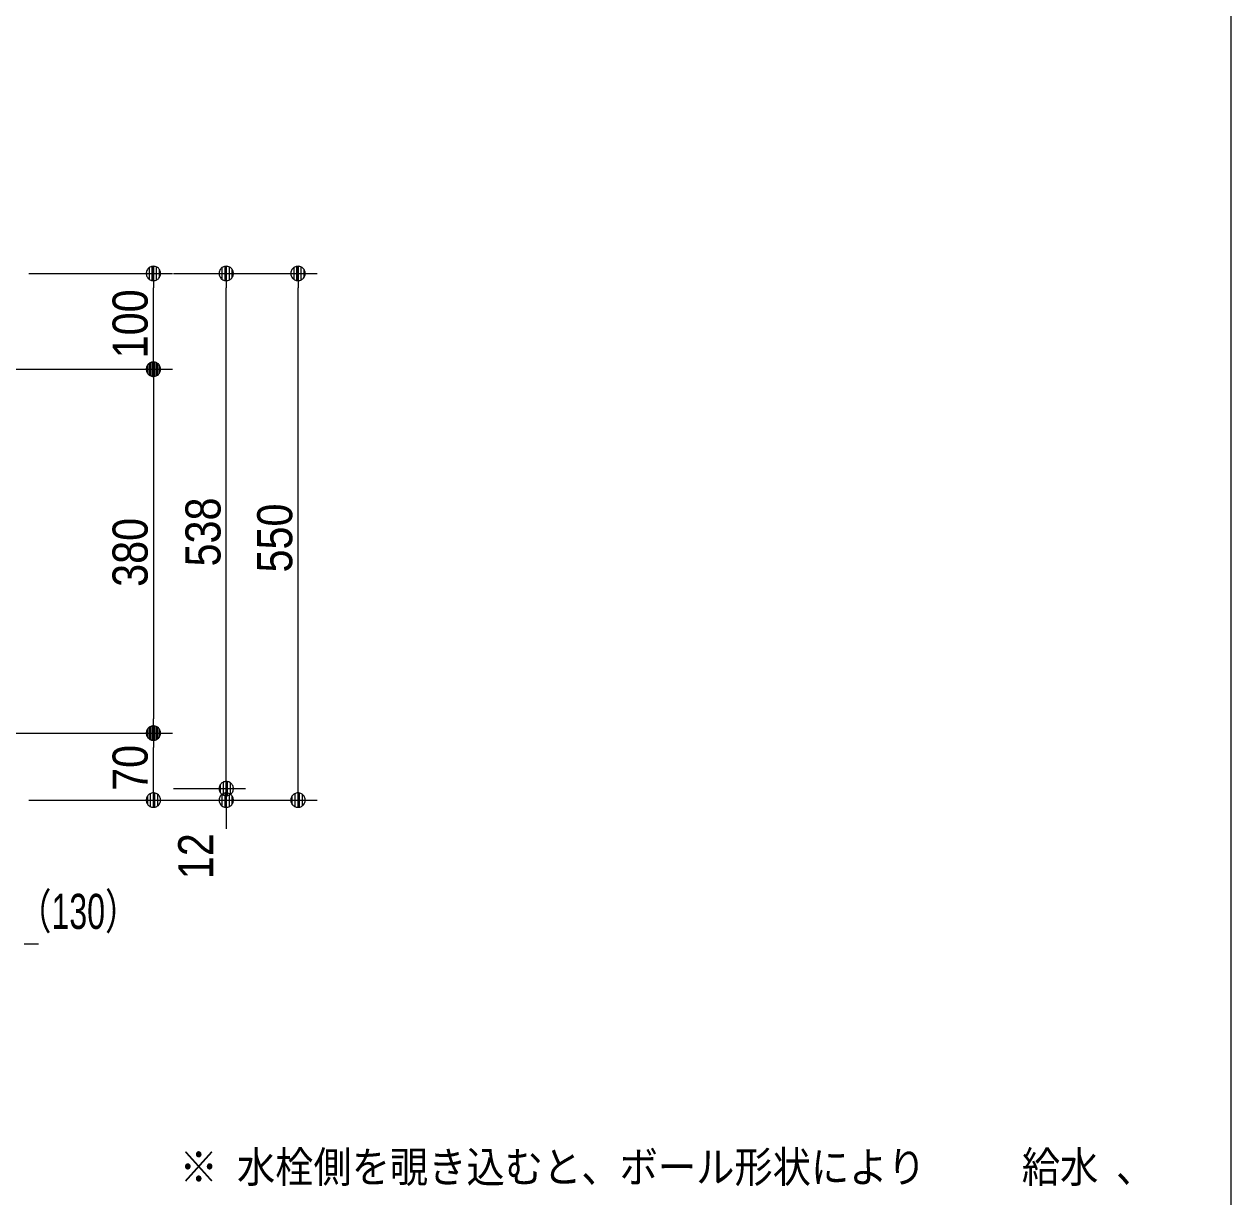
# Model space of a CAD drawing. Units: millimetres, scale not verified. Extents: x -6062 to 6062, y -3045 to 3045.
# Drawn here: x 953 to 2212, y -784 to 440 of the extents above; entities that cross this region are included whole.
import ezdxf
from ezdxf.enums import TextEntityAlignment as Align

# ---------------------------------------------------------------- set-up
doc = ezdxf.new("R2010")
doc.units = ezdxf.units.MM
doc.header["$LTSCALE"] = 20
for name, color, linetype, lineweight in [('0-0_1図面枠', 7, 'Continuous', 9), ('0-2_2寸法-2', 7, 'Continuous', 9), ('0-3_0', 7, 'Continuous', 9), ('0-4_2寸法-1', 7, 'Continuous', 9), ('0-7_2寸法-3', 7, 'Continuous', 9)]:
    doc.layers.add(name, color=color, linetype=linetype, lineweight=lineweight)
doc.styles.add('ＭＳ ゴシック', font='')
doc.styles.add('ＭＳ Ｐゴシック', font='')
doc.styles.get('ＭＳ ゴシック').set_extended_font_data('MS Gothic')
doc.styles.get('ＭＳ Ｐゴシック').set_extended_font_data('MS PGothic')

# ---------------------------------------------------------------- blocks, each defined once
blk = doc.blocks.new('グループ-2')
at = {"layer": '0-0_1図面枠'}
blk.add_lwpolyline([(-80000, 55400), (80000, 55400), (80000, -55400), (-80000, -55400)], close=True, dxfattribs=at)
blk = doc.blocks.new('図面枠')
at = {"layer": '0-0_1図面枠'}
blk.add_blockref('グループ-2', (0, 0), dxfattribs=at)
blk = doc.blocks.new('_Dot')
at = {"layer": '0-3_0'}
for p, q in [((-10, 0), (-20, 0)), ((9.78, 2), (-9.78, 2)), ((7.99, 6), (-7.99, 6)), ((9.16, -3.98), (-9.16, -3.98)), ((6, -7.98), (-6, -7.98))]:
    blk.add_line(p, q, dxfattribs=at)
for points in [[(10, 0), (9.92, 1.25), (9.69, 2.49), (9.3, 3.68), (8.76, 4.82), (8.09, 5.88), (7.29, 6.85), (6.37, 7.71), (5.36, 8.44), (4.26, 9.05), (3.09, 9.51), (1.87, 9.82), (0.63, 9.98), (-0.63, 9.98), (-1.87, 9.82), (-3.09, 9.51), (-4.26, 9.05), (-5.36, 8.44), (-6.37, 7.71), (-7.29, 6.85), (-8.09, 5.88), (-8.76, 4.82), (-9.3, 3.68), (-9.69, 2.49), (-9.92, 1.25), (-10, 0), (0, 0)], [(-10, 0), (-9.92, -1.25), (-9.69, -2.49), (-9.3, -3.68), (-8.76, -4.82), (-8.09, -5.88), (-7.29, -6.85), (-6.37, -7.71), (-5.36, -8.44), (-4.26, -9.05), (-3.09, -9.51), (-1.87, -9.82), (-0.63, -9.98), (0.63, -9.98), (1.87, -9.82), (3.09, -9.51), (4.26, -9.05), (5.36, -8.44), (6.37, -7.71), (7.29, -6.85), (8.09, -5.88), (8.76, -4.82), (9.3, -3.68), (9.69, -2.49), (9.92, -1.25), (10, 0), (0, 0)]]:
    blk.add_lwpolyline(points, close=True, dxfattribs=at)

msp = doc.modelspace()

# ---------------------------------------------------------------- linework, layer by layer
at = {"layer": '0-2_2寸法-2'}
for p, q in [((1163.5, -342.99), (1163.5, -327.99)), ((1108.5, -358), (1183.5, -358)), ((1163.5, -358), (1163.5, -370)), ((1107.5, -370), (1183.5, -370)), ((1163.5, -385.01), (1163.5, -400.01)), ((952.51, -520), (967.51, -520))]:
    msp.add_line(p, q, dxfattribs=at)
at = {"layer": '0-4_2寸法-1'}
for p, q in [((957.5, 180), (1107.5, 180)), ((1108.5, 180), (1183.5, 180)), ((1183.5, 180), (1258.5, 180)), ((1087.5, 95.01), (1087.5, 164.99)), ((1163.5, -342.99), (1163.5, 164.99)), ((1238.5, -354.99), (1238.5, 164.99)), ((752.5, 80), (1107.5, 80)), ((957.5, 80), (1107.5, 80)), ((1087.5, 64.99), (1087.5, -284.99)), ((752.5, -300), (1107.5, -300)), ((957.5, -300), (1107.5, -300)), ((1087.5, -354.99), (1087.5, -315.01)), ((1108.5, -358), (1183.5, -358)), ((957.5, -370), (1107.5, -370)), ((1183.5, -370), (1258.5, -370))]:
    msp.add_line(p, q, dxfattribs=at)

# ---------------------------------------------------------------- block references
at = {"layer": '0-0_1図面枠', "xscale": 0.05, "yscale": 0.05}
msp.add_blockref('図面枠', (-1787.5, 0), dxfattribs=at)
at = {"layer": '0-2_2寸法-2', "xscale": 0.7503418, "yscale": 0.7503418}
for p, rotation in [((1163.5, -358), 270), ((1163.5, -370), 90)]:
    msp.add_blockref('_Dot', p, dxfattribs=dict(at, rotation=rotation))
at = {"layer": '0-4_2寸法-1', "xscale": 0.7503418, "yscale": 0.7503418}
for p, rotation in [((1087.5, 180), 90), ((1163.5, 180), 90), ((1238.5, 180), 90), ((1087.5, 80), 270), ((1087.5, 80), 90), ((1087.5, -300), 270), ((1087.5, -300), 90), ((1163.5, -358), 270), ((1087.5, -370), 270), ((1238.5, -370), 270)]:
    msp.add_blockref('_Dot', p, dxfattribs=dict(at, rotation=rotation))

# ---------------------------------------------------------------- texts
at = {"layer": '0-2_2寸法-2', "style": 'ＭＳ Ｐゴシック', "width": 0.9}
msp.add_text('12', height=36.66, rotation=90, dxfattribs=at).set_placement((1161.02, -452.54), align=Align.BOTTOM_LEFT)
at = {"layer": '0-2_2寸法-2', "style": 'ＭＳ Ｐゴシック', "width": 0.7}
msp.add_text('（130）', height=36.66, dxfattribs=at).set_placement((946, -515.51), align=Align.BOTTOM_LEFT)
at = {"layer": '0-4_2寸法-1', "style": 'ＭＳ Ｐゴシック', "width": 0.9}
for s, p in [('100', (1092.46, 91.39)), ('538', (1168.56, -125.99)), ('550', (1243.46, -132.28)), ('380', (1092.46, -147.28)), ('70', (1092.46, -360.37))]:
    msp.add_text(s, height=36.66, rotation=90, dxfattribs=at).set_placement(p, align=Align.BOTTOM_LEFT)
at = {"layer": '0-7_2寸法-3', "style": 'ＭＳ ゴシック', "width": 0.9}
for s, p in [('※ 水栓側を覗き込むと、ボール形状により', (1114.81, -779.17)), ('給水', (1994.19, -779.17)), ('、', (2092.56, -779.17))]:
    msp.add_text(s, height=32.55, dxfattribs=at).set_placement(p, align=Align.BOTTOM_LEFT)

doc.saveas('drawing.dxf')
